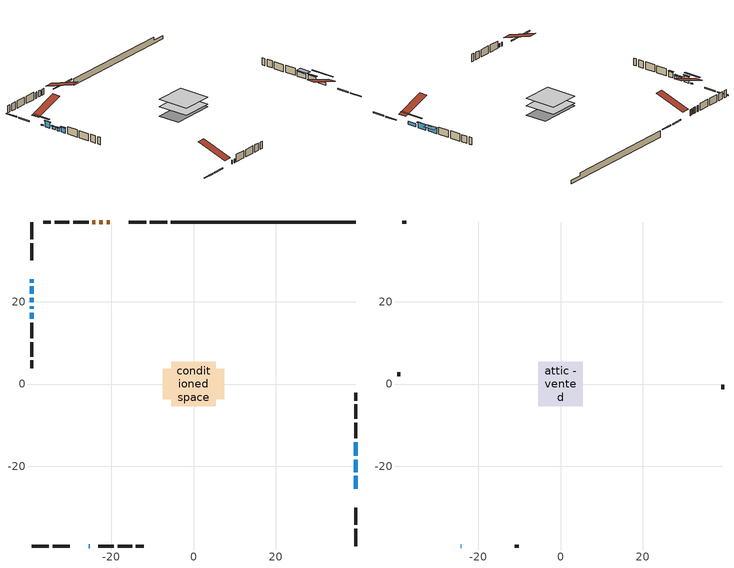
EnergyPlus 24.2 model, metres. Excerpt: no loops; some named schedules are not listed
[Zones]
conditioned space
 floor adiabatic (AdiabaticFloorConstruction): -5.43,-5.43 -5.43,5.43 5.43,5.43 5.43,-5.43 z0.91
 floor foundation (Slab1 construction): -7.49,-3.74 -7.49,3.74 7.49,3.74 7.49,-3.74 z-1.22
 wall outside (RimJoist1 construction): -6.41,39.43 -10.62,39.43 / -39.43,-39.43 -35.22,-39.43 / -39.43,39.43 -39.43,35.22 / 39.43,-39.43 39.43,-35.22 z0.91:1.21
 wall outside (RimJoist2 construction): -11.55,39.43 -15.76,39.43 / -34.29,-39.43 -30.08,-39.43 / -39.43,34.29 -39.43,30.08 / 39.43,-34.29 39.43,-30.08 z0.91:1.21
 wall outside (AdiabaticWallConstruction 1): -20.4,39.43 -21.13,39.43 / -22.06,39.43 -22.93,39.43 / -23.85,39.43 -24.59,39.43 z0.91:2.94
 wall outside (AdiabaticWallConstruction): -25.44,-39.43 -25.23,-39.43 z0.91:2.13; 39.43,-25.44 39.43,-22.39 / -39.43,20.99 -39.43,19.87 / -39.43,18.95 -39.43,18.28 z0.91:1.93; -39.43,25.44 -39.43,24.68 z0.91:1.27; 39.43,-21.46 39.43,-18.41 / -39.43,17.35 -39.43,15.83 z0.91:2.64; 39.43,-17.49 39.43,-14.13 z0.91:2.59; -39.43,23.75 -39.43,21.92 z0.91:2.89
 wall outside (Wall1 construction): -25.52,39.43 -29.3,39.43 / -23.17,-39.43 -19.4,-39.43 / -39.43,14.9 -39.43,11.12 / 39.43,-13.2 39.43,-9.43 z0.91:3.35
 wall outside (Wall2 construction): -30.23,39.43 -33.77,39.43 / -18.47,-39.43 -14.93,-39.43 / -39.43,10.2 -39.43,6.66 / 39.43,-8.5 39.43,-4.96 z0.91:3.35
 wall outside (Wall3 construction): -34.7,39.43 -36.58,39.43 / -14,-39.43 -12.12,-39.43 / -39.43,5.73 -39.43,3.85 / 39.43,-4.03 39.43,-2.15 z0.91:3.35
 wall foundation (FoundationWall1 construction): -5.48,39.43,-1.22 -5.48,39.43,0.91 34.94,39.43,0.91 34.94,39.43,-0.17 39.43,39.43,-0.17 39.43,39.43,-1.22
 window (WindowConstruction 6): -25.44,-39.43 -25.23,-39.43 z0.91:2.13
 window (WindowConstruction 7): 39.43,-25.44 39.43,-22.39 z0.91:1.92
 window (WindowConstruction 8): -39.43,25.44 -39.43,24.68 z0.91:1.27
 window (WindowConstruction): 39.43,-21.46 39.43,-18.41 z0.91:2.64
 window (WindowConstruction 1): 39.43,-17.48 39.43,-14.13 z0.91:2.59
 window (WindowConstruction 2): -39.43,23.75 -39.43,21.92 z0.91:2.89
 window (WindowConstruction 3): -39.43,20.99 -39.43,19.87 z0.91:1.92
 window (WindowConstruction 4): -39.43,18.94 -39.43,18.28 z0.91:1.92
 window (WindowConstruction 5): -39.43,17.35 -39.43,15.83 z0.91:2.64
 door (Door): -20.4,39.43 -21.13,39.43 z0.91:2.94
 door (Door 1): -22.06,39.43 -22.93,39.43 z0.91:2.94
 door (Door 2): -23.85,39.43 -24.59,39.43 z0.91:2.94
 ceiling adiabatic (AdiabaticFloorConstruction): 5.43,-5.43 5.43,5.43 -5.43,5.43 -5.43,-5.43 z0.91
attic - vented
 floor to conditioned space (Floor1 construction Reversed): -5.43,-5.43 -5.43,5.43 5.43,5.43 5.43,-5.43 z3.35
 wall outside (AdiabaticWallConstruction): -24.31,-39.43 -24.1,-39.43 z0.91:2.13
 wall outside (Wall4 construction): -37.5,39.43 -38.5,39.43 / -11.19,-39.43 -10.19,-39.43 / -39.43,2.92 -39.43,1.92 / 39.43,-1.22 39.43,-0.22 z0.91:3.35
 window (WindowConstruction 9): -24.3,-39.43 -24.1,-39.43 z0.91:2.13
 roof outside (Roof1 construction): -19.47,39.43,3.35 -19.47,28.86,6.87 -16.68,28.86,6.87 -16.68,39.43,3.35; -26.37,-39.43,3.35 -26.37,-28.86,6.87 -29.15,-28.86,6.87 -29.15,-39.43,3.35; -39.43,26.37,3.35 -28.86,26.37,6.87 -28.86,29.15,6.87 -39.43,29.15,3.35; 39.43,-26.37,3.35 28.86,-26.37,6.87 28.86,-29.15,6.87 39.43,-29.15,3.35
shading: 39.43,-19.75 39.43,-28.08 39.84,-28.08 39.84,-19.75 z4.56; -39.43,22.04 -39.43,28.08 -39.84,28.08 -39.84,22.04 z3.91; 39.43,-18.21 39.43,-21.66 39.84,-21.66 39.84,-18.21 z2.84; 39.43,-13.83 39.43,-17.78 41.26,-17.78 41.26,-13.83 z2.89; -39.43,21.72 -39.43,23.95 -39.84,23.95 -39.84,21.72 z3.09; -39.43,19.67 -39.43,21.19 -39.84,21.19 -39.84,19.67 z2.13; -39.43,18.08 -39.43,19.14 -39.84,19.14 -39.84,18.08 z2.13; -39.43,15.63 -39.43,17.55 -39.84,17.55 -39.84,15.63 z2.84
[Building]
Building 1: Terrain=Suburbs
[Site:Location]
Windsor AP_ON: Latitude {deg}=42.28; Longitude {deg}=-82.96; Time Zone {hr}=-5; Elevation {m}=190; Keep Site Location Information=Yes
[Site:GroundTemperature:Shallow]
6.34957, 4.46684, 4.31606, 5.20952, 8.79623, 12.3662, 15.4612, 17.4219, 17.5884, 15.9938, 12.9777, 9.51722
[Site:WaterMainsTemperature]
Calculation Method=Schedule; Temperature Schedule=mains temperature schedule
[Material] Roughness=Rough; Thermal Absorptance=0.9
Name | Thickness {m} | Conductivity {W/m-K} | Density {kg/m3} | Specific Heat {J/kg-K} | Solar Absorptance | Visible Absorptance
asphalt or fiberglass shingles | 0.00635 | 0.162714 | 1121.4 | 1465.45 | 0.4 | 0.4
ceiling stud and cavity | 0.1397 | 0.117363 | 65.682 | 1177.47 | 0.7 | 0.7
concrete 4.0 in. | 0.1016 | 1.803125 | 2242.8 | 837.4 | 0.7 | 0.7
concrete 8.0 in. | 0.2032 | 1.803125 | 2242.8 | 837.4 | 0.7 | 0.7
door material | 0.04445 | 0.053851 | 512.64 | 1214.23 | 0.7 | 0.7
exterior vertical ins | 0.00964857 | 0.029427 | 32.04 | 1214.23 | 0.7 | 0.7
floor covering | 0.0127 | 0.0433444 | 54.468 | 1339.84 | 0.6 | 0.6
floor rigid ins; wall rigid ins | 0.512978 | 0.029427 | 32.04 | 1214.23 | 0.7 | 0.7
floor stud and cavity | 0.1397 | 1.75129 | 37.0049 | 1207.88 | 0.7 | 0.7
furniture material conditioned space 1 | 0.1524 | 0.115458 | 640.8 | 1214.23 | 0.6 | 0.6
gypsum board | 0.0127 | 0.160291 | 801 | 837.4 | 0.6 | 0.6
gypsum board 1 | 0.0127 | 0.160291 | 801 | 837.4 | 0.7 | 0.7
osb sheathing 0.5 in. | 0.0127 | 0.115458 | 512.64 | 1214.23 | 0.7 | 0.7
osb sheathing 0.75 in. | 0.01905 | 0.115458 | 512.64 | 1214.23 | 0.7 | 0.7
osb sheathing 2.0 in. | 0.0508 | 0.115458 | 512.64 | 1214.23 | 0.7 | 0.7
rim joist stud and cavity | 0.0508 | 0.648972 | 50.32683 | 1063.81 | 0.6 | 0.6
rim joist stud and cavity 1 | 0.0508 | 0.0332534 | 125.044 | 1163.47 | 0.6 | 0.6
slab rigid ins | 0.0011384 | 0.029427 | 32.04 | 1214.23 | 0.7 | 0.7
wall stud and cavity | 0.1397 | 0.118949 | 139.0536 | 1170.24 | 0.7 | 0.7
wall stud and cavity 1 | 0.1397 | 0.0997969 | 139.0536 | 1170.24 | 0.7 | 0.7
wall stud and cavity 2 | 0.1397 | 0.135391 | 139.0536 | 1170.24 | 0.7 | 0.7
wall stud and cavity 3 | 0.0889 | 6.9971 | 50.32683 | 1063.81 | 0.6 | 0.6
wall stud and cavity 4 | 0.0889 | 0.380278 | 52.3479 | 1209.89 | 0.7 | 0.7
wall stud and cavity 5 | 0.0889 | 0.391764 | 83.0341 | 1211.67 | 0.7 | 0.7
wood siding | 0.0254 | 0.102417 | 544.68 | 1172.36 | 0.4 | 0.4
wood siding 1 | 0.00254 | 0.102417 | 544.68 | 1172.36 | 0.4 | 0.4
wood siding 2; wood siding 3; wood siding 4 | 0.0254 | 0.102417 | 544.68 | 1172.36 | 0.7 | 0.7
[WindowMaterial:SimpleGlazingSystem]
Name | U-Factor {W/m2-K} | Solar Heat Gain Coefficient
WindowMaterial | 2.89578 | 0.69
WindowMaterial 1 | 3.29381 | 0.71
WindowMaterial 2 | 2.97868 | 0.59
WindowMaterial 3 | 3.30346 | 0.65
WindowMaterial 4 | 3.30687 | 0.62
WindowMaterial 5 | 3.026374 | 0.54
WindowMaterial 6 | 3.30119 | 0.67
WindowMaterial 7 | 6.95385 | 0.68
[Construction]
AdiabaticFloorConstruction: floor stud and cavity, floor rigid ins, osb sheathing 0.75 in., floor covering
AdiabaticWallConstruction: wood siding 3, wall rigid ins, wall stud and cavity 4, gypsum board
AdiabaticWallConstruction 1: wood siding 4, wall rigid ins, wall stud and cavity 4, gypsum board
Door; Door 1; Door 2: door material
Floor1 construction Reversed: gypsum board, ceiling stud and cavity
FoundationWall1 construction: concrete 8.0 in., gypsum board 1
furniture construction conditioned space 1: furniture material conditioned space 1
PartitionWallConstruction: gypsum board, wall stud and cavity 5, gypsum board
RimJoist1 construction: wood siding 2, rim joist stud and cavity
RimJoist2 construction: wood siding 2, osb sheathing 2.0 in., rim joist stud and cavity 1
Roof1 construction: asphalt or fiberglass shingles
Slab1 construction: slab rigid ins, concrete 4.0 in.
Wall1 construction: wood siding, osb sheathing 0.5 in., wall stud and cavity, gypsum board
Wall2 construction: wood siding, osb sheathing 0.5 in., wall stud and cavity 1, gypsum board
Wall3 construction: wood siding, osb sheathing 0.5 in., wall stud and cavity 2, gypsum board
Wall4 construction: wood siding 1, wall stud and cavity 3
WindowConstruction; WindowConstruction 5: WindowMaterial
WindowConstruction 1: WindowMaterial 1
WindowConstruction 2: WindowMaterial 2
WindowConstruction 3: WindowMaterial 3
WindowConstruction 4: WindowMaterial 4
WindowConstruction 6; WindowConstruction 9: WindowMaterial 5
WindowConstruction 7: WindowMaterial 6
WindowConstruction 8: WindowMaterial 7
[Zone] Multiplier=1; Part of Total Floor Area=Yes
Name | Volume {m3}
attic - vented | 67.3426
conditioned space | 551.8
[Space]
Name | Zone | Volume {m3}
attic - vented 1 | attic - vented | 67.3426
conditioned space 1 | conditioned space | 551.8
[ZoneInfiltration:EffectiveLeakageArea]
infil attic - vented 1: Zone or Space=attic - vented 1; Schedule=Always On Discrete; Effective Air Leakage Area {cm2}=5233.33; Stack Coefficient=0.000414671; Wind Coefficient=1.37585e-05
[ZoneMixing]
whole house fan mix: Zone or Space=attic - vented; Schedule=Always On Continuous; Design Flow Rate Calculation Method=Flow/Zone; Design Flow Rate {m3/s}=0; Source Zone or Space=conditioned space
[SurfaceProperty:ExposedFoundationPerimeter]
Slab1: Exposed Perimeter Calculation Method=TotalExposedPerimeter; Total Exposed Perimeter {m}=44.908
[InternalMass] Zone or ZoneList=conditioned space; Space or SpaceList=conditioned space 1
Name | Construction | Surface Area {m2}
furniture mass conditioned space 1 | furniture construction conditioned space 1 | 91.9201
partition wall mass | PartitionWallConstruction | 229.8
[Lights]
interior lighting: Zone or ZoneList or Space or SpaceList=conditioned space 1; Schedule=interior lighting schedule; Design Level Calculation Method=LightingLevel; Lighting Level {W}=343.2; Return Air Fraction=0; Fraction Radiant=0.6; Fraction Visible=0.2; Fraction Replaceable=1
[People]
occupants: Zone or ZoneList or Space or SpaceList=conditioned space 1; Number of People Schedule=occupants schedule; Number of People Calculation Method=People; Number of People=3; Fraction Radiant=0.314171; Sensible Heat Fraction=0.56303; Activity Level Schedule=occupants activity schedule; Carbon Dioxide Generation Rate {m3/s-W}=0; Enable ASHRAE 55 Comfort Warnings=No; Mean Radiant Temperature Calculation Type=EnclosureAveraged
[ElectricEquipment] Zone or ZoneList or Space or SpaceList=conditioned space 1; Design Level Calculation Method=EquipmentLevel
Name | Schedule | Design Level {W} | Fraction Latent | Fraction Radiant | Fraction Lost
clothes dryer | clothes dryer schedule | 140.772 | 0.015 | 0.081 | 0.85
clothes washer | clothes washer schedule | 32.1985 | 0.03 | 0.162 | 0.7
cooking range | cooking range schedule | 215.147 | 0.08 | 0.432 | 0.2
dishwasher | dishwasher schedule | 66.8632 | 0.3 | 0.18 | 0.4
fridge | fridge schedule | 72.9452 | 0 | 0.6 | 0
mech vent bath fan 0 | mech vent bath fan 0 schedule | 50.2 | 0 | 0 | 1
mech vent bath fan 1 | mech vent bath fan 1 schedule | 50.2 | 0 | 0 | 1
mech vent house fan | mech vent house fan schedule | 0 | 0 | 0 | 1
mech vent house fan cfis | mech vent house fan cfis schedule | 0 | 0 | 0 | 0
mech vent range fan 0 | mech vent range fan 0 schedule | 57 | 0 | 0 | 1
misc plug loads | misc plug loads schedule | 494.7 | 0.045 | 0.513 | 0.1
whole house fan | Always On Discrete | 0 | 0 | 0 | 1
[OtherEquipment] Zone or ZoneList or Space or SpaceList=conditioned space 1; Design Level Calculation Method=EquipmentLevel
Name | Fuel Type | Schedule | Design Level {W} | Fraction Latent | Fraction Radiant | Fraction Lost
clothes dryer 1 | Electricity | clothes dryer schedule | 0 | 0.015 | 0.081 | 0.85
cooking range 1 | Electricity | cooking range schedule | 0 | 0.08 | 0.432 | 0.2
general water use latent | None | general water use schedule | 62.594 | 1 | 0 | 0
general water use sensible | None | general water use schedule | -61.6891 | 0 | 0.6 | 0
mech vent house fan latent load | None | Always On Discrete | 0 | 1 | 0 | 0
mech vent house fan sensible load | None | Always On Discrete | 0 | 0 | 0 | 0
water heater energy adjustment1 | NaturalGas | Always On Discrete | 0.01 | 0 | 0 | 1
[ZoneInfiltration:DesignFlowRate] Zone or ZoneList or Space or SpaceList=conditioned space 1; Schedule=Always On Discrete; Design Flow Rate Calculation Method=Flow/Zone; Design Flow Rate {m3/s}=0
infil flow; natural vent flow; whole house fan flow
[AvailabilityManager:Scheduled]
central ac and furnace airloop Availability Manager: Schedule=Always On Discrete
[Foundation:Kiva]
Foundation Kiva 1: Initial Indoor Air Temperature {C}=18; Wall Height Above Grade {m}=0.910011; Wall Depth Below Slab {m}=0.2032; Custom Block Material Name 1=exterior vertical ins; Custom Block Depth 1 {m}=2.13; Custom Block X Position 1 {m}=0.2159; Custom Block Z Position 1 {m}=0
[Foundation:Kiva:Settings]
Soil Conductivity {W/m-K}=0.849921; Soil Density {kg/m3}=1842.3; Soil Specific Heat {J/kg-K}=418.7; Ground Solar Absorptivity=0.9; Ground Thermal Absorptivity=0.9; Ground Surface Roughness {m}=0.03; Far-Field Width {m}=40; Deep-Ground Boundary Condition=ZeroFlux; Deep-Ground Depth {m}=40; Minimum Cell Dimension {m}=0.2; Maximum Cell Growth Coefficient=3; Simulation Timestep=Timestep
[Exterior:Lights]
exterior lighting: Schedule=exterior lighting schedule; Design Level {W}=75.6
[EnergyManagementSystem:GlobalVariable]
central_ac_and_furnace_airloop_Fan_RTF
infil_program_Qfan
infil_program_Qinf
natural_vent_program_Qnv
natural_vent_program_Qwhf
[EnergyManagementSystem:Sensor]
Name | Output:Variable or Output:Meter Index Key | Output:Variable or Output:Meter
airflow_gain | infil flow | Infiltration Sensible Heat Gain Energy
airflow_gain_1 | natural vent flow | Infiltration Sensible Heat Gain Energy
airflow_gain_2 | whole house fan flow | Infiltration Sensible Heat Gain Energy
airflow_loss | infil flow | Infiltration Sensible Heat Loss Energy
airflow_loss_1 | natural vent flow | Infiltration Sensible Heat Loss Energy
airflow_loss_2 | whole house fan flow | Infiltration Sensible Heat Loss Energy
clg_load_cond |  | Cooling:EnergyTransfer:Zone:CONDITIONED SPACE
clg_sp_s; clg_sp_s_1 | cooling setpoint | Schedule Value
clothes_dryer_exhaust_0_sch_s | clothes dryer exhaust 0 schedule | Schedule Value
cool_season | cooling season schedule | Schedule Value
htg_load_cond |  | Heating:EnergyTransfer:Zone:CONDITIONED SPACE
htg_sp_s; htg_sp_s_1 | heating setpoint | Schedule Value
ig_ee_conv | clothes dryer | Electric Equipment Convective Heating Energy
ig_ee_conv_2 | cooking range | Electric Equipment Convective Heating Energy
ig_ee_conv_4 | fridge | Electric Equipment Convective Heating Energy
ig_ee_conv_5 | misc plug loads | Electric Equipment Convective Heating Energy
ig_ee_conv_6 | whole house fan | Electric Equipment Convective Heating Energy
ig_ee_rad | clothes dryer | Electric Equipment Radiant Heating Energy
ig_ee_rad_2 | cooking range | Electric Equipment Radiant Heating Energy
ig_ee_rad_4 | fridge | Electric Equipment Radiant Heating Energy
ig_ee_rad_5 | misc plug loads | Electric Equipment Radiant Heating Energy
ig_ee_rad_6 | whole house fan | Electric Equipment Radiant Heating Energy
ig_lgt_conv | interior lighting | Lights Convective Heating Energy
ig_lgt_rad | interior lighting | Lights Radiant Heating Energy
ig_lgt_vis | interior lighting | Lights Visible Radiation Heating Energy
ig_oe_conv | clothes dryer 1 | Other Equipment Convective Heating Energy
ig_oe_conv_1 | cooking range 1 | Other Equipment Convective Heating Energy
ig_oe_conv_2 | general water use latent | Other Equipment Convective Heating Energy
ig_oe_conv_3 | general water use sensible | Other Equipment Convective Heating Energy
ig_oe_conv_4 | water heater energy adjustment1 | Other Equipment Convective Heating Energy
ig_oe_rad | clothes dryer 1 | Other Equipment Radiant Heating Energy
ig_oe_rad_1 | cooking range 1 | Other Equipment Radiant Heating Energy
ig_oe_rad_2 | general water use latent | Other Equipment Radiant Heating Energy
ig_oe_rad_3 | general water use sensible | Other Equipment Radiant Heating Energy
ig_oe_rad_4 | water heater energy adjustment1 | Other Equipment Radiant Heating Energy
ig_ppl_conv | occupants | People Convective Heating Energy
ig_ppl_rad | occupants | People Radiant Heating Energy
im_conv | furniture mass conditioned space 1 | Surface Inside Face Convection Heat Gain Energy
im_conv_1 | partition wall mass | Surface Inside Face Convection Heat Gain Energy
im_ig | furniture mass conditioned space 1 | Surface Inside Face Internal Gains Radiation Heat Gain Energy
im_ig_1 | partition wall mass | Surface Inside Face Internal Gains Radiation Heat Gain Energy
im_lgt | furniture mass conditioned space 1 | Surface Inside Face Lights Radiation Heat Gain Energy
im_lgt_1 | partition wall mass | Surface Inside Face Lights Radiation Heat Gain Energy
im_sol | furniture mass conditioned space 1 | Surface Inside Face Solar Radiation Heat Gain Energy
im_sol_1 | partition wall mass | Surface Inside Face Solar Radiation Heat Gain Energy
im_surf | furniture mass conditioned space 1 | Surface Inside Face Net Surface Thermal Radiation Heat Gain Energy
im_surf_1 | partition wall mass | Surface Inside Face Net Surface Thermal Radiation Heat Gain Energy
mech_vent_bath_fan_0_sch_s | mech vent bath fan 0 schedule | Schedule Value
mech_vent_bath_fan_1_sch_s | mech vent bath fan 1 schedule | Schedule Value
mech_vent_range_fan_0_sch_s | mech vent range fan 0 schedule | Schedule Value
mv_conv | mech vent bath fan 0 | Electric Equipment Convective Heating Energy
mv_conv_1 | mech vent bath fan 1 | Electric Equipment Convective Heating Energy
mv_conv_2 | mech vent house fan | Electric Equipment Convective Heating Energy
mv_conv_3 | mech vent house fan cfis | Electric Equipment Convective Heating Energy
mv_conv_4 | mech vent range fan 0 | Electric Equipment Convective Heating Energy
mv_conv_5 | mech vent house fan latent load | Other Equipment Convective Heating Energy
mv_conv_6 | mech vent house fan sensible load | Other Equipment Convective Heating Energy
mv_rad | mech vent bath fan 0 | Electric Equipment Radiant Heating Energy
mv_rad_1 | mech vent bath fan 1 | Electric Equipment Radiant Heating Energy
mv_rad_2 | mech vent house fan | Electric Equipment Radiant Heating Energy
mv_rad_3 | mech vent house fan cfis | Electric Equipment Radiant Heating Energy
mv_rad_4 | mech vent range fan 0 | Electric Equipment Radiant Heating Energy
mv_rad_5 | mech vent house fan latent load | Other Equipment Radiant Heating Energy
mv_rad_6 | mech vent house fan sensible load | Other Equipment Radiant Heating Energy
natural_vent_s | natural vent schedule | Schedule Value
out_pb_s |  | Site Outdoor Air Barometric Pressure
out_wt_s |  | Site Outdoor Air Humidity Ratio
site_vw_s |  | Site Wind Speed
ss_back_out | Window1 | Surface Window Shortwave from Zone Back Out Window Heat Transfer Rate
ss_back_out_1 | Window10 | Surface Window Shortwave from Zone Back Out Window Heat Transfer Rate
ss_back_out_2 | Window12 | Surface Window Shortwave from Zone Back Out Window Heat Transfer Rate
ss_back_out_3 | Window2 | Surface Window Shortwave from Zone Back Out Window Heat Transfer Rate
ss_back_out_4 | Window4 | Surface Window Shortwave from Zone Back Out Window Heat Transfer Rate
ss_back_out_5 | Window5 | Surface Window Shortwave from Zone Back Out Window Heat Transfer Rate
ss_back_out_6 | Window6 | Surface Window Shortwave from Zone Back Out Window Heat Transfer Rate
ss_back_out_7 | Window7 | Surface Window Shortwave from Zone Back Out Window Heat Transfer Rate
ss_back_out_8 | Window8 | Surface Window Shortwave from Zone Back Out Window Heat Transfer Rate
ss_conv | Door1 | Surface Inside Face Convection Heat Gain Energy
ss_conv_1 | Door2 | Surface Inside Face Convection Heat Gain Energy
ss_conv_10 | Window7 | Surface Inside Face Convection Heat Gain Energy
ss_conv_11 | Window8 | Surface Inside Face Convection Heat Gain Energy
ss_conv_2 | Door3 | Surface Inside Face Convection Heat Gain Energy
ss_conv_3 | Window1 | Surface Inside Face Convection Heat Gain Energy
ss_conv_4 | Window10 | Surface Inside Face Convection Heat Gain Energy
ss_conv_5 | Window12 | Surface Inside Face Convection Heat Gain Energy
ss_conv_6 | Window2 | Surface Inside Face Convection Heat Gain Energy
ss_conv_7 | Window4 | Surface Inside Face Convection Heat Gain Energy
ss_conv_8 | Window5 | Surface Inside Face Convection Heat Gain Energy
ss_conv_9 | Window6 | Surface Inside Face Convection Heat Gain Energy
ss_ig | Door1 | Surface Inside Face Internal Gains Radiation Heat Gain Energy
ss_ig_1 | Door2 | Surface Inside Face Internal Gains Radiation Heat Gain Energy
ss_ig_10 | Window7 | Surface Inside Face Internal Gains Radiation Heat Gain Energy
ss_ig_11 | Window8 | Surface Inside Face Internal Gains Radiation Heat Gain Energy
ss_ig_2 | Door3 | Surface Inside Face Internal Gains Radiation Heat Gain Energy
ss_ig_3 | Window1 | Surface Inside Face Internal Gains Radiation Heat Gain Energy
ss_ig_4 | Window10 | Surface Inside Face Internal Gains Radiation Heat Gain Energy
ss_ig_5 | Window12 | Surface Inside Face Internal Gains Radiation Heat Gain Energy
ss_ig_6 | Window2 | Surface Inside Face Internal Gains Radiation Heat Gain Energy
ss_ig_7 | Window4 | Surface Inside Face Internal Gains Radiation Heat Gain Energy
ss_ig_8 | Window5 | Surface Inside Face Internal Gains Radiation Heat Gain Energy
ss_ig_9 | Window6 | Surface Inside Face Internal Gains Radiation Heat Gain Energy
ss_lgt | Door1 | Surface Inside Face Lights Radiation Heat Gain Energy
ss_lgt_1 | Door2 | Surface Inside Face Lights Radiation Heat Gain Energy
ss_lgt_2 | Door3 | Surface Inside Face Lights Radiation Heat Gain Energy
ss_sol | Door1 | Surface Inside Face Solar Radiation Heat Gain Energy
ss_sol_1 | Door2 | Surface Inside Face Solar Radiation Heat Gain Energy
ss_sol_2 | Door3 | Surface Inside Face Solar Radiation Heat Gain Energy
ss_surf | Door1 | Surface Inside Face Net Surface Thermal Radiation Heat Gain Energy
ss_surf_1 | Door2 | Surface Inside Face Net Surface Thermal Radiation Heat Gain Energy
ss_surf_10 | Window7 | Surface Inside Face Net Surface Thermal Radiation Heat Gain Energy
ss_surf_11 | Window8 | Surface Inside Face Net Surface Thermal Radiation Heat Gain Energy
ss_surf_2 | Door3 | Surface Inside Face Net Surface Thermal Radiation Heat Gain Energy
ss_surf_3 | Window1 | Surface Inside Face Net Surface Thermal Radiation Heat Gain Energy
ss_surf_4 | Window10 | Surface Inside Face Net Surface Thermal Radiation Heat Gain Energy
ss_surf_5 | Window12 | Surface Inside Face Net Surface Thermal Radiation Heat Gain Energy
ss_surf_6 | Window2 | Surface Inside Face Net Surface Thermal Radiation Heat Gain Energy
ss_surf_7 | Window4 | Surface Inside Face Net Surface Thermal Radiation Heat Gain Energy
ss_surf_8 | Window5 | Surface Inside Face Net Surface Thermal Radiation Heat Gain Energy
ss_surf_9 | Window6 | Surface Inside Face Net Surface Thermal Radiation Heat Gain Energy
ss_trans_in | Window1 | Surface Window Transmitted Solar Radiation Rate
ss_trans_in_1 | Window10 | Surface Window Transmitted Solar Radiation Rate
ss_trans_in_2 | Window12 | Surface Window Transmitted Solar Radiation Rate
ss_trans_in_3 | Window2 | Surface Window Transmitted Solar Radiation Rate
ss_trans_in_4 | Window4 | Surface Window Transmitted Solar Radiation Rate
ss_trans_in_5 | Window5 | Surface Window Transmitted Solar Radiation Rate
ss_trans_in_6 | Window6 | Surface Window Transmitted Solar Radiation Rate
ss_trans_in_7 | Window7 | Surface Window Transmitted Solar Radiation Rate
ss_trans_in_8 | Window8 | Surface Window Transmitted Solar Radiation Rate
ss_trans_out | Window1 | Surface Inside Face Initial Transmitted Diffuse Transmitted Out Window Solar Radiation Rate
ss_trans_out_1 | Window10 | Surface Inside Face Initial Transmitted Diffuse Transmitted Out Window Solar Radiation Rate
ss_trans_out_2 | Window12 | Surface Inside Face Initial Transmitted Diffuse Transmitted Out Window Solar Radiation Rate
ss_trans_out_3 | Window2 | Surface Inside Face Initial Transmitted Diffuse Transmitted Out Window Solar Radiation Rate
ss_trans_out_4 | Window4 | Surface Inside Face Initial Transmitted Diffuse Transmitted Out Window Solar Radiation Rate
ss_trans_out_5 | Window5 | Surface Inside Face Initial Transmitted Diffuse Transmitted Out Window Solar Radiation Rate
ss_trans_out_6 | Window6 | Surface Inside Face Initial Transmitted Diffuse Transmitted Out Window Solar Radiation Rate
ss_trans_out_7 | Window7 | Surface Inside Face Initial Transmitted Diffuse Transmitted Out Window Solar Radiation Rate
ss_trans_out_8 | Window8 | Surface Inside Face Initial Transmitted Diffuse Transmitted Out Window Solar Radiation Rate
s_conv | Floor1 | Surface Inside Face Convection Heat Gain Energy
s_conv_1 | FoundationWall1 | Surface Inside Face Convection Heat Gain Energy
s_conv_10 | RimJoist2:270 | Surface Inside Face Convection Heat Gain Energy
s_conv_11 | RimJoist2:90 | Surface Inside Face Convection Heat Gain Energy
s_conv_12 | Slab1 | Surface Inside Face Convection Heat Gain Energy
s_conv_13 | Wall1:0 | Surface Inside Face Convection Heat Gain Energy
s_conv_14 | Wall1:180 | Surface Inside Face Convection Heat Gain Energy
s_conv_15 | Wall1:270 | Surface Inside Face Convection Heat Gain Energy
s_conv_16 | Wall1:90 | Surface Inside Face Convection Heat Gain Energy
s_conv_17 | Wall2:0 | Surface Inside Face Convection Heat Gain Energy
s_conv_18 | Wall2:180 | Surface Inside Face Convection Heat Gain Energy
